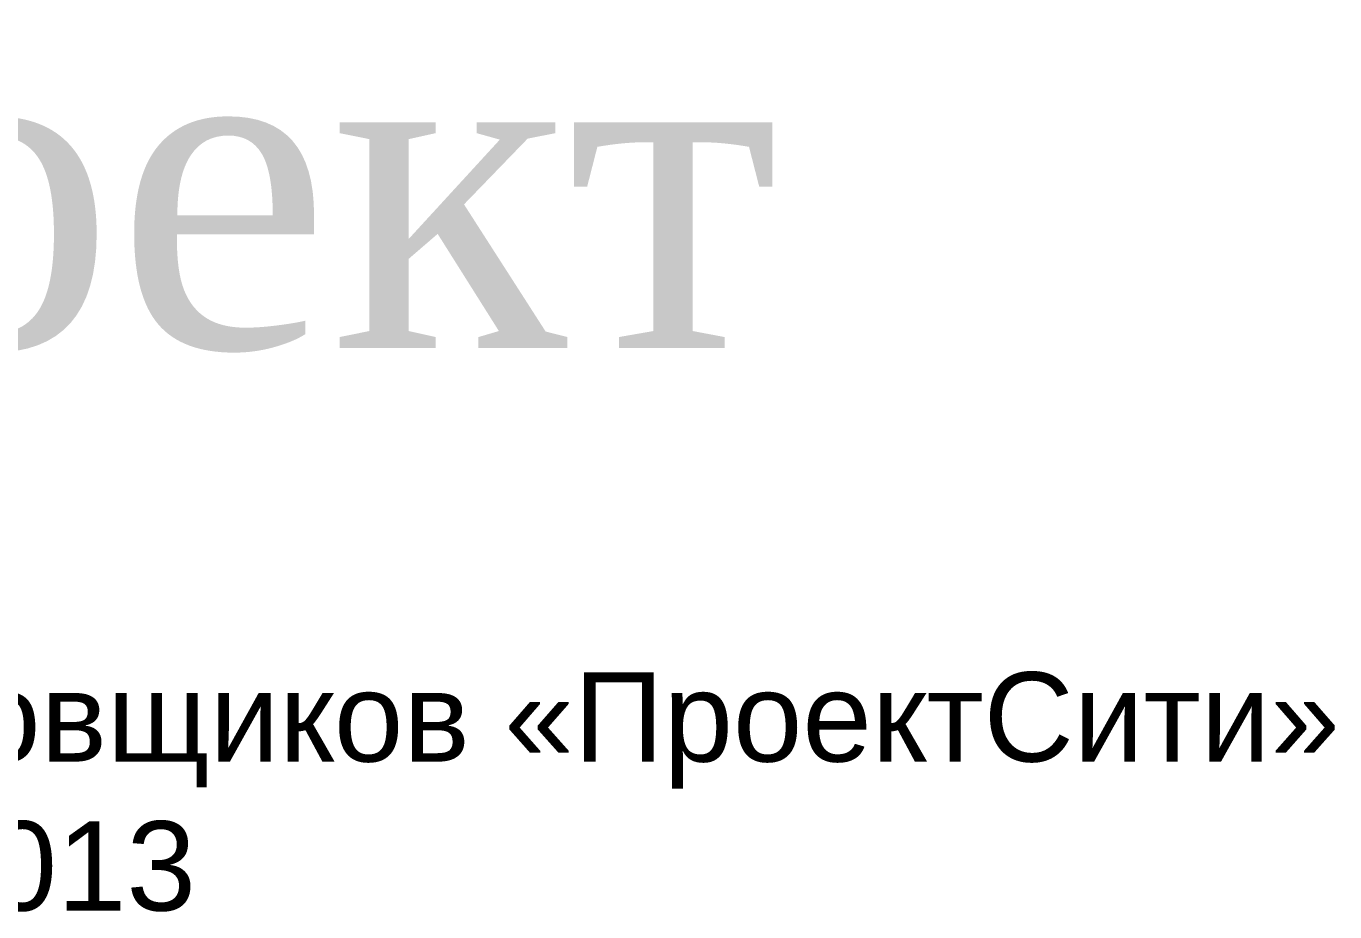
# Model space of a CAD drawing. Header units: metres. Extents: x -443 to 179, y -184 to -91.
# Drawn here: x -407.455 to -403.184, y -156.712 to -153.821 of the extents above; entities that cross this region are included whole.
import ezdxf

# ---------------------------------------------------------------- set-up
doc = ezdxf.new("R2010")
doc.units = ezdxf.units.M
doc.header["$MEASUREMENT"] = 0
doc.layers.add('контур здания на ситуации', color=1, linetype='Continuous', lineweight=30)
doc.styles.add('GOST 2.304', font='CS_Gost2304.shx')
doc.styles.get("Standard").update_dxf_attribs({"font": 'CS_Gost2304.shx'})

# ---------------------------------------------------------------- blocks, each defined once
blk = doc.blocks.new('A$C2C6E360E_1')
at = {"color": 7, "linetype": 'Continuous', "lineweight": -2, "ltscale": 100, "insert": (-13.0066, -4.5378), "char_height": 1.05, "width": 8.602776, "attachment_point": 1}
blk.add_mtext('\\fTimes New Roman|b0|i0|c204204|p23;НеваПроект', dxfattribs=at)

msp = doc.modelspace()

# ---------------------------------------------------------------- block references
at = {"layer": 'контур здания на ситуации', "linetype": 'Continuous', "lineweight": 13, "ltscale": 0.1}
msp.add_blockref('A$C2C6E360E_1', (-400.19079448, -149.28286437), dxfattribs=at)

# ---------------------------------------------------------------- texts
at = {"color": 250, "lineweight": 13, "true_color": 0x191919, "insert": (-408.93817379, -156.32056651), "char_height": 0.2916655, "width": 18.7815189931, "attachment_point": 5, "style": 'GOST 2.304'}
msp.add_mtext('\\fArial|b0|i0|c204204|p39;Ассоциация «Объединение проектировщиков «ПроектСити»\\PСРО-П-180-06022013', dxfattribs=at)

doc.saveas('drawing.dxf')
